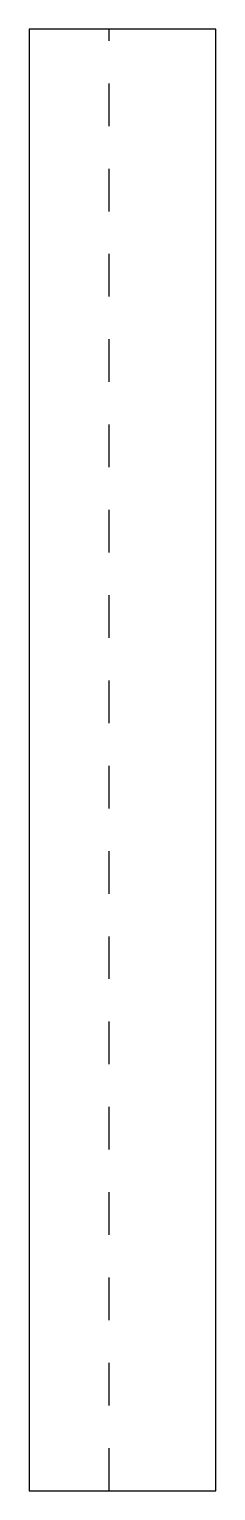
# Model space of a CAD drawing. Header units: inches. Extents: x -0.19 to 0.25, y -1.71 to 1.71.
import ezdxf

# ---------------------------------------------------------------- set-up
doc = ezdxf.new("R2010")
doc.units = ezdxf.units.IN
doc.header["$LTSCALE"] = 0.5
doc.header["$MEASUREMENT"] = 0
doc.linetypes.add('HIDDEN2', pattern=[0.1875, 0.125, -0.0625])
doc.linetypes.add('PHANTOM', pattern=[0.5, 0.25, -0.05, 0.05, -0.05, 0.05, -0.05])
doc.layers.add('Construction', color=60, linetype='PHANTOM', plot=False)
doc.layers.add('End Cap', color=92, linetype='CONTINUOUS')

msp = doc.modelspace()

# ---------------------------------------------------------------- linework, layer by layer
at = {"layer": 'Construction', "color": 92, "linetype": 'HIDDEN2', "ltscale": 0.5, "transparency": 16777216}
msp.add_line((0, -1.7135), (0, 1.7135), dxfattribs=at)
at = {"layer": 'End Cap', "color": 0, "ltscale": 0.5, "transparency": 16777216}
msp.add_lwpolyline([(0.25, 1.7135), (-0.187, 1.7135), (-0.187, -1.7135), (0.25, -1.7135)], close=True, dxfattribs=at)

doc.saveas('drawing.dxf')
